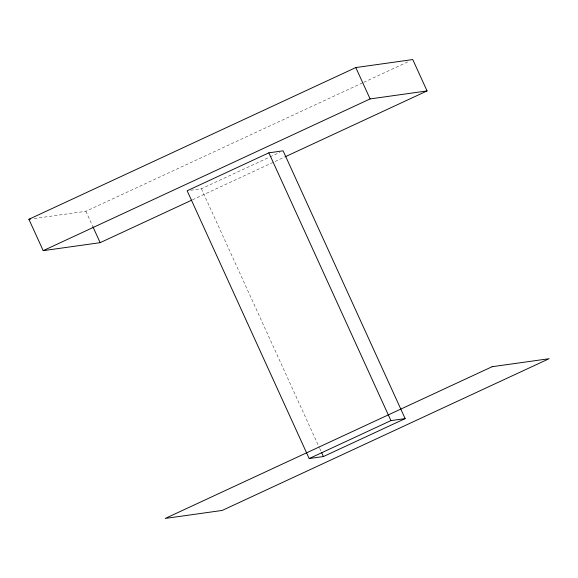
<?xml version="1.0" encoding="UTF-8"?>
<svg xmlns="http://www.w3.org/2000/svg" width="578" height="578" viewBox="0 0 578 578"><rect width="100%" height="100%" fill="white"/><g stroke="black" fill="none" stroke-linecap="round" stroke-linejoin="round"><path stroke-width="0.43" stroke-dasharray="2.89 2.17" d="M34.239 218.535L85.862 211.295L362.912 82.705M363.735 82.322L408.682 61.456M190.704 190.263L201.39 188.76L269.218 157.281M270.042 156.898L279.846 152.346M192.51 199.8L284.044 157.317M201.39 188.76L319.302 447.509M319.677 448.326L321.18 451.613M85.862 211.295L92.458 225.774"/><path stroke-width="0.87" d="M191.694 200.176L100.16 242.666L43.198 250.657L28.9 219.286L355.81 67.554L412.771 59.563L427.063 90.934L284.86 156.934M43.198 250.657L370.101 98.925L427.063 90.934M268.871 152.83L187.149 190.762L309.179 458.542L323.42 456.541L405.149 418.609L283.112 150.829L268.871 152.83L390.909 420.611L405.149 418.609M309.179 458.542L390.909 420.611M28.9 219.286L30.677 219.033M355.81 67.554L370.101 98.925M321.549 452.437L323.42 456.541M92.827 226.576L100.16 242.666M492.138 366.705L165.229 518.437L222.19 510.446L549.1 358.714L492.138 366.705"/></g></svg>
